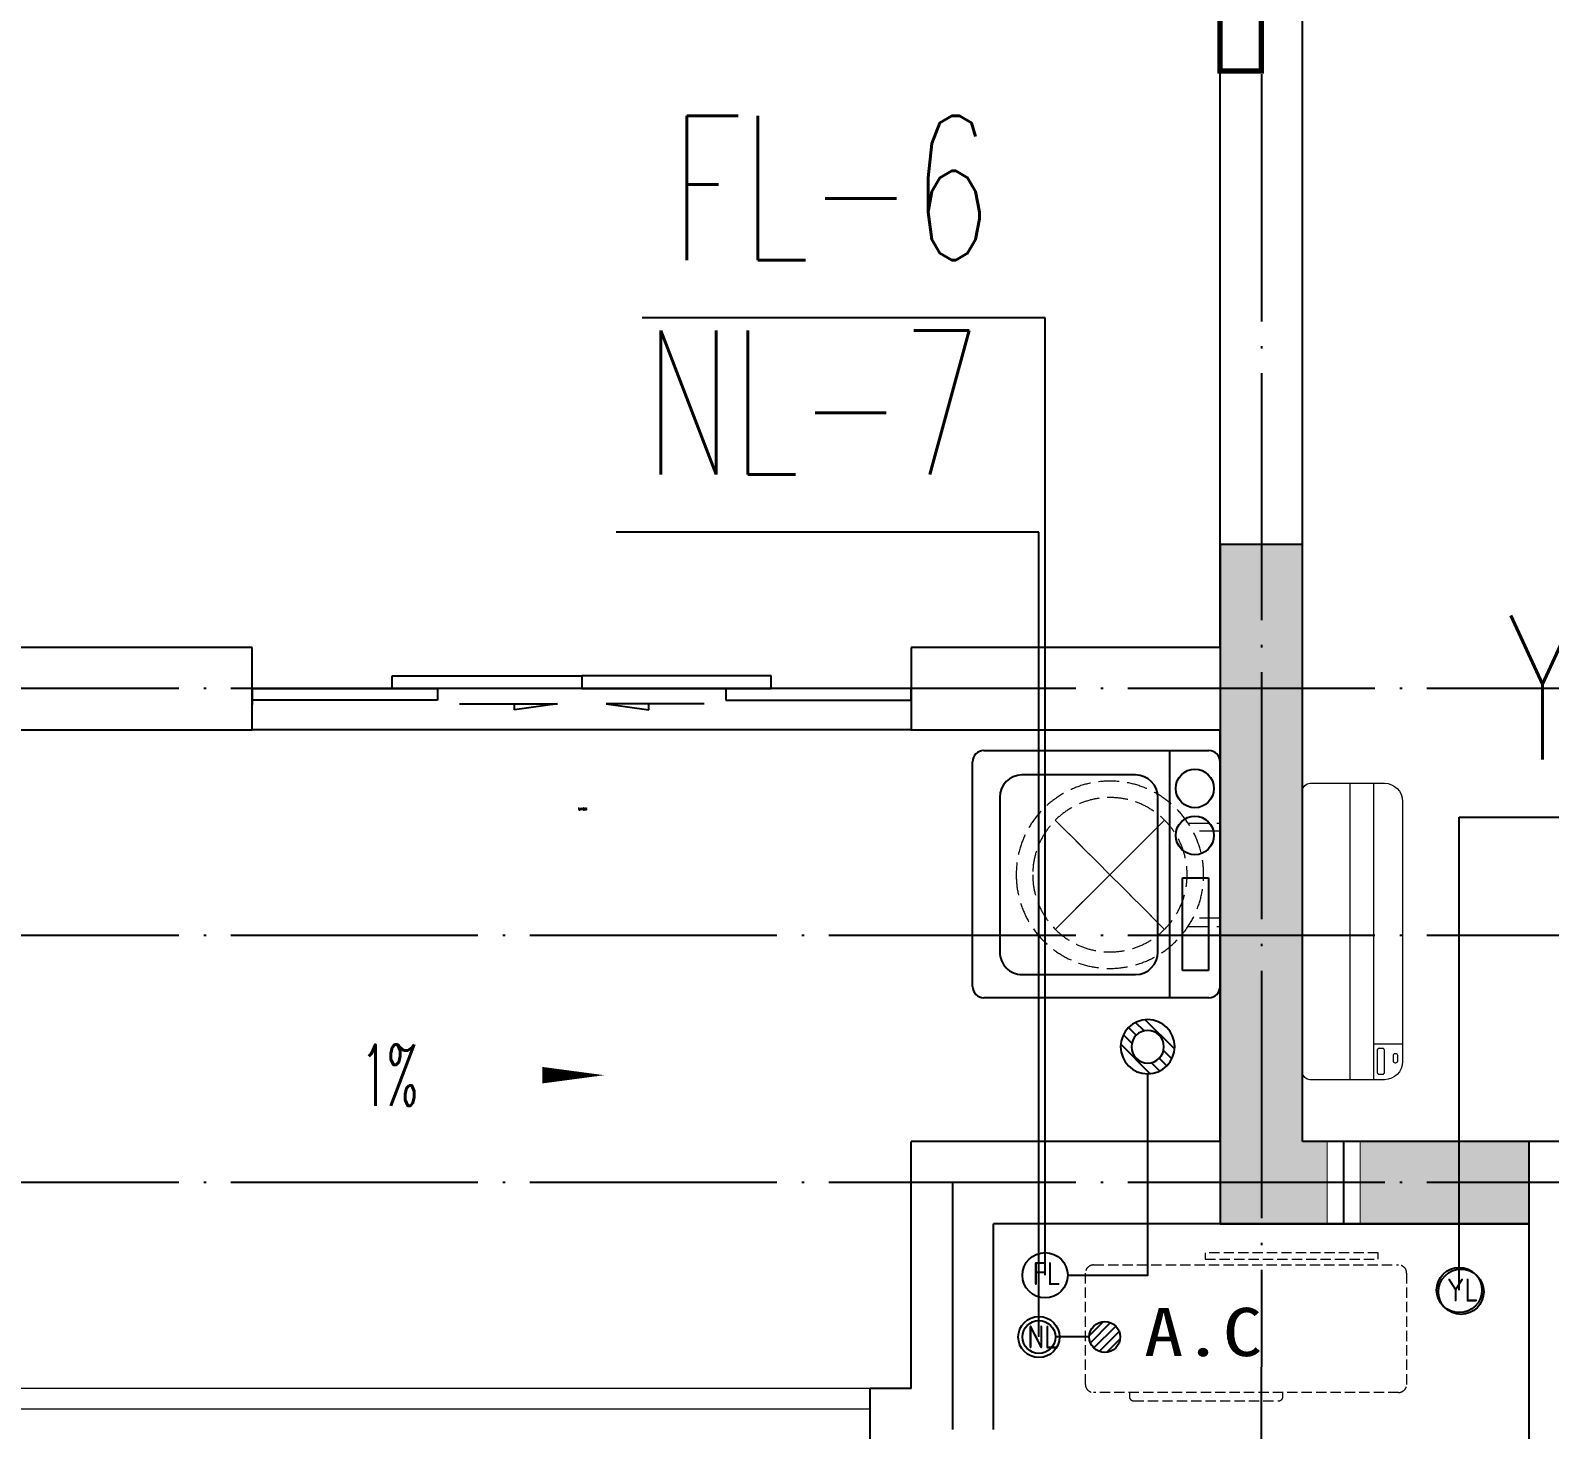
# Model space of a CAD drawing. Extents: x 27938 to 1507990, y 110129 to 923079.
# Drawn here: x 859228 to 862917, y 441032 to 444431 of the extents above; entities that cross this region are included whole.
import ezdxf

# ---------------------------------------------------------------- set-up
doc = ezdxf.new("R2010")
doc.units = 0
doc.header["$LTSCALE"] = 1000
doc.header["$MEASUREMENT"] = 0
for name, pattern in [('$1$DASH', [0.35, 0.25, -0.1]), ('DASH', [0.35, 0.25, -0.1]), ('DOTE', [2.42, 2, -0.2, 0.02, -0.2])]:
    doc.linetypes.add(name, pattern=pattern)
for name, color, linetype in [('COLUMN', 9, 'Continuous'), ('DIM_凝结', 150, 'Continuous'), ('DIM_废水', 31, 'Continuous'), ('DIM_雨水', 4, 'Continuous'), ('DOTE', 1, 'Continuous'), ('EQUIP_地漏', 7, 'Continuous'), ('LVTRY', 6, 'Continuous'), ('PUB_HATCH', 8, 'Continuous'), ('PUB_TEXT', 4, 'Continuous'), ('VPIPE-凝结', 150, 'N'), ('VPIPE-废水', 31, 'Continuous'), ('VPIPE-雨水', 4, 'Y'), ('WALL', 9, 'Continuous'), ('WINDOW', 4, 'Continuous'), ('WINDOW_TEXT', 7, 'Continuous'), ('机电标识类', 1, 'Continuous')]:
    doc.layers.add(name, color=color, linetype=linetype)
for name, color, linetype, lineweight in [('EQUIP-消防', 3, 'Continuous', 20), ('平面-排水沟', 86, 'Continuous', 15), ('平面-栏杆', 135, 'Continuous', 15), ('平面-看线', 45, 'Continuous', 15), ('平面-空调室内机', 176, 'Continuous', 9), ('平面-空调预留孔', 173, 'Continuous', 15), ('空调', 76, 'Continuous', 13), ('粉刷', 251, 'Continuous', 9)]:
    doc.layers.add(name, color=color, linetype=linetype, lineweight=lineweight)
doc.styles.add('_TCH_DIM', font='SIMPLEX.shx', dxfattribs={"width": 0.7, "bigfont": 'GBCBIG.shx'})
doc.styles.add('_TCH_WINDOW', font='SIMPLEX.shx', dxfattribs={"width": 0.7, "height": 3.5, "bigfont": 'GBCBIG.shx'})
doc.styles.add('_TWT_SERIAL', font='SIMPLEX', dxfattribs={"width": 0.8, "height": 3.5, "bigfont": 'HZTXT'})
doc.styles.get("Standard").update_dxf_attribs({"font": 'gbenor.shx', "bigfont": 'gbcbig.shx'})
doc.styles.add('房间名称', font='TSSDENG', dxfattribs={"width": 0.8, "bigfont": 'HZTXT'})
doc.styles.add('黑体', font='simhei.ttf')
doc.linetypes.add('N', pattern='A,3,-0.2,["N",Standard,S=0.25,R=0,X=-0.1,Y=-0.115],-0.2', length=3.4)
doc.linetypes.add('Y', pattern='A,3,-0.2,["Y",Standard,S=0.25,R=0,X=-0.1,Y=-0.115],-0.2', length=3.4)

# ---------------------------------------------------------------- blocks, each defined once
blk = doc.blocks.new('GDGDGDSDA')
at = {"layer": 'DOTE', "color": 0, "linetype": 'DOTE', "ltscale": 0.3}
for p, q in [((453635, 370658.3), (453634.8, 359558.3)), ((471334.8, 363358.3), (417334.8, 363358.3)), ((471334.8, 362758.3), (417334.8, 362758.3)), ((471334.8, 362158.3), (417334.8, 362158.3)), ((452884.9, 362158.3), (452884.8, 361558.3))]:
    blk.add_line(p, q, dxfattribs=at)
blk = doc.blocks.new('GFDGFSDFGD')
at = {"layer": 'PUB_HATCH'}
blk.add_hatch(color=256, dxfattribs=at).paths.add_polyline_path([(455566.6, 364323.7), (455566.6, 364523.7), (455016.6, 364523.7), (455016.6, 365973.7), (454816.6, 365973.7), (454816.6, 364323.7)])
at = {"layer": 'COLUMN', "color": 6}
for p, q in [((455016.6, 365973.7), (454816.6, 365973.7)), ((454816.6, 365973.7), (454816.6, 364323.7)), ((455016.6, 364523.7), (455016.6, 365973.7)), ((455566.6, 364523.7), (455016.6, 364523.7)), ((455566.6, 364323.7), (455566.6, 364523.7)), ((454816.6, 364323.7), (455566.6, 364323.7))]:
    blk.add_line(p, q, dxfattribs=at)
blk = doc.blocks.new('dongkong')
blk.add_wipeout([(-603756, 210771), (-603756, 210570.8), (-603836, 210570.8), (-603836, 210771)])
at = {"layer": '机电标识类', "color": 250, "linetype": 'DASH', "ltscale": 400}
for p, q in [((-603796, 210771), (-603796, 210570.8)), ((-603896, 210670.7), (-603696, 210670.7))]:
    blk.add_line(p, q, dxfattribs=at)
at = {"layer": '空调', "color": 6, "linetype": 'DASH', "const_width": 2}
blk.add_lwpolyline([(-603756, 210771), (-603756, 210570.8), (-603836, 210570.8), (-603836, 210771)], close=True, dxfattribs=at)
blk = doc.blocks.new('A$C001338C2')
for p, q in [((845, 303.6), (55, 303.6)), ((109.1, 214.8), (109.1, 303.6)), ((0, 248.6), (0, 22)), ((900, 22), (900, 248.6)), ((22, 0), (878, 0))]:
    blk.add_line(p, q)
at = {"lineweight": 5}
for p, q in [((900, 214.8), (0, 214.8)), ((900, 143.2), (0, 143.2))]:
    blk.add_line(p, q, dxfattribs=at)
for points in [[(73.1, 275), (56.8, 275, -0.414214), (51.3, 280.5), (51.3, 283.4, -0.414214), (56.8, 288.9), (73.1, 288.9, -0.414214), (78.6, 283.4), (78.6, 280.5, -0.414214)], [(89.2, 226.4), (22.2, 226.4, -0.414214), (16.7, 231.9), (16.7, 243.1, -0.414214), (22.2, 248.6), (89.2, 248.6, -0.414214), (94.7, 243.1), (94.7, 231.9, -0.414214)]]:
    blk.add_lwpolyline(points, format="xyb", close=True)
for centre, radius, start, end in [((55, 248.6), 55, 90, 180), ((845, 248.6), 55, 360, 90), ((22, 22), 22, 180, 270), ((878, 22), 22, 270, 360)]:
    blk.add_arc(centre, radius, start, end)
blk = doc.blocks.new('$TwtSys$00000141')
at = {"color": 1}
for p, q in [((-47.1, 3.8), (-5, 45.9)), ((-47.1, 3.8), (-5, 45.9)), ((-43.6, -17.5), (17.5, 43.6)), ((-43.6, -17.5), (17.5, 43.6)), ((-33.2, -33.2), (33.2, 33.2)), ((-33.2, -33.2), (33.2, 33.2)), ((-16.2, -43.5), (43.8, 16.4)), ((-16.2, -43.5), (43.8, 16.4)), ((5.7, -46.1), (46.1, -5.7)), ((5.7, -46.1), (46.1, -5.7))]:
    blk.add_line(p, q, dxfattribs=at)
blk.add_circle((0, 0), 47, dxfattribs=at)
blk.add_circle((0, 0), 47, dxfattribs=at)
blk = doc.blocks.new('RECTANG')
for p, q in [((1, 1), (0, 1)), ((0, 1), (0, 0)), ((1, 0), (1, 1)), ((0, 0), (1, 0))]:
    blk.add_line(p, q)
blk = doc.blocks.new('洗衣机')
at = {"layer": 'LVTRY'}
for p, q in [((3791567.4, 243472.1), (3791021, 243472.1)), ((3791116.5, 243472.1), (3791116.5, 242871.5)), ((3790993.7, 243444.5), (3790993.7, 242899.1)), ((3791594.6, 242899.1), (3791594.6, 243444.5)), ((3791199, 243412.7), (3791474.9, 243412.7)), ((3791145.1, 242982.5), (3791145.1, 243358)), ((3791528.8, 243358), (3791528.8, 242982.5)), ((3791474.9, 242927.8), (3791199, 242927.8)), ((3791021, 242871.5), (3791567.4, 242871.5))]:
    blk.add_line(p, q, dxfattribs=at)
at = {"layer": 'LVTRY', "extrusion": (0, 0, -1)}
for centre, major_axis, start_param, end_param in [((3791021, 243444.5), (0, 27.6), -1.570796, 0), ((3791567.4, 243444.5), (0, 27.6), 0, 1.570796), ((3791055.1, 243379.8), (0, 46.9), 3.141593, 9.424778), ((3791199, 243358), (0, 54.7), 4.712389, 6.283185), ((3791474.9, 243358), (0, 54.7), 0, 1.570796), ((3791055.1, 243265.7), (0, 46.9), 3.141593, 9.424778), ((3791199, 242982.5), (0, 54.7), 3.141593, 4.712389), ((3791474.9, 242982.5), (0, 54.7), 1.570796, 3.141593), ((3791021, 242899.1), (0, 27.6), 3.141593, 4.712389), ((3791567.4, 242899.1), (0, 27.6), 1.570796, 3.141593)]:
    blk.add_ellipse(centre, major_axis=major_axis, ratio=0.986385, start_param=start_param, end_param=end_param, dxfattribs=at)
at = {"layer": 'LVTRY', "xscale": 63.25620569481588, "yscale": 224.5369532744355, "zscale": 64.12934308941763, "rotation": 180}
blk.add_blockref('RECTANG', (3791085.2, 243162.4), dxfattribs=at)
blk = doc.blocks.new('$TwtSys$00000543')
for p, q in [((-93.6, -8.5), (8.5, 93.6)), ((12.5, 55), (41.7, 84.2)), ((39.9, 39.9), (66.5, 66.5)), ((-8.5, -93.6), (93.6, 8.5)), ((55, 12.5), (84.2, 41.7)), ((-84.2, -41.7), (-55, -12.5)), ((-66.5, -66.5), (-39.9, -39.9)), ((-41.7, -84.2), (-12.5, -55))]:
    blk.add_line(p, q)
for radius in [94, 56.4]:
    blk.add_circle((0, 0), radius)
blk = doc.blocks.new('dnfhfn')
at = {"linetype": '$1$DASH', "ltscale": 0.2}
for p, q in [((101.9, 495, 0), (121.9, 495, 0)), ((101.9, 417.2, 0), (101.9, 495, 0)), ((121.9, 495, 0), (121.9, 429, 0)), ((353.1, 495, 0), (333.1, 495, 0)), ((333.1, 495, 0), (333.1, 429, 0)), ((353.1, 417.2, 0), (353.1, 495, 0))]:
    blk.add_line(p, q, dxfattribs=at)
at = {"linetype": '$1$DASH', "ltscale": 0.2, "elevation": 0}
for points in [[(94.9, 360.1), (94.9, 360.1), (360.1, 94.9), (360.1, 94.9)], [(360.1, 360.1), (94.9, 94.9), (94.9, 94.9), (360.1, 360.1)]]:
    blk.add_lwpolyline(points, close=True, dxfattribs=at)
at = {"linetype": '$1$DASH', "ltscale": 0.2}
for radius in [227.5, 187.5]:
    blk.add_circle((227.5, 227.5, 0), radius, dxfattribs=at)
blk = doc.blocks.new('gsergvr')
at = {"layer": '平面-空调预留孔', "linetype": 'DASH', "ltscale": 0.1}
for p, q in [((34075.4, 17176.2), (34075.4, 17166.2)), ((34085.4, 17156.2), (34438.2, 17156.2)), ((34448.2, 17166.2), (34448.2, 17176.2))]:
    blk.add_line(p, q, dxfattribs=at)
blk.add_lwpolyline([(34728.6, 17176.2), (33988.6, 17176.2, -0.414214), (33968.6, 17196.2), (33968.6, 17466.2, -0.414214), (33988.6, 17486.2), (34728.6, 17486.2, -0.414214), (34748.6, 17466.2), (34748.6, 17196.2, -0.414214)], format="xyb", close=True, dxfattribs=at)
blk.add_lwpolyline([(34679.3, 17515.3), (34259.5, 17515.3), (34259.5, 17500.2), (34679.3, 17500.2)], close=True, dxfattribs=at)
for centre, start, end in [((34085.4, 17166.2), 180, 270), ((34438.2, 17166.2), 270, 0)]:
    blk.add_arc(centre, 10, start, end, dxfattribs=at)
at = {"layer": '平面-空调预留孔', "color": 251, "linetype": 'DASH', "ltscale": 0.1, "true_color": 0x636466, "style": '黑体', "width": 1.2}
blk.add_text('A.C', height=117.05, dxfattribs=at).set_placement((34110.9, 17264.8))
blk = doc.blocks.new('rtyryrtyeeretee')
at = {"layer": '平面-空调预留孔'}
blk.add_blockref('gsergvr', (635673.5, 326705.8), dxfattribs=at)
blk = doc.blocks.new('GDGDRGDGDRGDR')
blk.add_blockref('rtyryrtyeeretee', (-215152.6, 97240.1))
blk = doc.blocks.new('FSFSFSFSEG')
at = {"layer": 'EQUIP-消防', "const_width": 12.8}
blk.add_lwpolyline([(136866.6, 335152.5), (136466.6, 335152.5), (136466.6, 335052.5), (136866.6, 335052.5)], close=True, dxfattribs=at)
at = {"layer": 'PUB_TEXT', "color": 7, "true_color": 0xffffff, "style": '房间名称', "width": 0.8}
blk.add_text('rD', height=64.8, dxfattribs=at).set_placement((136633.7, 335069))
blk = doc.blocks.new('GHFHFHTFHCSDCS')
at = {"rotation": 89.99999999297357}
blk.add_blockref('FSFSFSFSEG', (789969.1, 230657.2), dxfattribs=at)
blk = doc.blocks.new('$DorLib2D$00000138')
at = {"color": 0, "linetype": 'Continuous'}
for p, q in [((-0.2875, 0), (-0.2875, 0.1538)), ((-0.2875, 0.1538), (0, 0.1538)), ((0, 0.1538), (0, 0)), ((0.2875, 0.1538), (0, 0.1538)), ((0.2875, 0), (0.2875, 0.1538)), ((-0.5, -0.1399), (-0.5, 0)), ((-0.5, 0), (-0.2188, 0)), ((0, 0), (-0.2875, 0)), ((-0.2188, 0), (-0.2188, -0.1399)), ((0, 0), (0.2875, 0)), ((0.2188, 0), (0.2188, -0.1399)), ((0.5, 0), (0.2188, 0)), ((0.5, 0), (0.5, -0.1946)), ((0.5, -0.1399), (0.5, 0)), ((-0.2188, -0.1399), (-0.5, -0.1399)), ((0.2188, -0.1399), (0.5, -0.1399)), ((-0.1857, -0.186), (-0.037, -0.186)), ((-0.037, -0.186), (-0.1019, -0.2583)), ((-0.1019, -0.2583), (-0.1019, -0.186)), ((0.1857, -0.186), (0.037, -0.186)), ((0.037, -0.186), (0.1019, -0.2583)), ((0.1019, -0.2583), (0.1019, -0.186))]:
    blk.add_line(p, q, dxfattribs=at)

msp = doc.modelspace()

# ---------------------------------------------------------------- linework, layer by layer
at = {"layer": 'DIM_废水'}
msp.add_line((861691.6, 443732.9), (860713.3, 443732.9), dxfattribs=at)
at = {"layer": 'VPIPE-凝结', "color": 8, "ltscale": 0.1}
for points in [[(861746.6, 441407.1), (861940.7, 441407.1), (861940.7, 441896.3)], [(861799, 441257.1), (861716.6, 441257.1)]]:
    msp.add_lwpolyline(points, dxfattribs=at)
at = {"layer": 'VPIPE-凝结', "color": 8}
msp.add_circle((861676.6, 441257.1), 40, dxfattribs=at)
at = {"layer": 'VPIPE-废水', "color": 8}
msp.add_circle((861691.6, 441407.1), 55, dxfattribs=at)
at = {"layer": 'VPIPE-雨水', "color": 8}
msp.add_circle((862701.6, 441367.1), 55, dxfattribs=at)
at = {"layer": '平面-栏杆', "color": 8}
msp.add_lwpolyline([(861266.6, 441082.1), (856616.6, 441082.1)], dxfattribs=at)
at = {"layer": '平面-看线', "color": 8}
msp.add_lwpolyline([(861266.6, 441132.1), (856616.6, 441132.1)], dxfattribs=at)

# ---------------------------------------------------------------- block references
at = {"color": 8}
for name in ['GFDGFSDFGD', 'GHFHFHTFHCSDCS']:
    msp.add_blockref(name, (407300, 77208.4), dxfattribs=at)
at = {"layer": 'DOTE', "color": 169}
msp.add_blockref('GDGDGDSDA', (408581.8, 79473.8), dxfattribs=at)
at = {"layer": 'EQUIP_地漏', "color": 8, "xscale": -0.7000000000000001, "yscale": 0.7000000000000001, "zscale": 0.7}
msp.add_blockref('$TwtSys$00000543', (861940.7, 441962.1), dxfattribs=at)
at = {"layer": 'EQUIP_地漏', "color": 8, "xscale": -0.8, "yscale": -0.8, "zscale": 0.8, "rotation": 180}
msp.add_blockref('$TwtSys$00000141', (861836.6, 441257.1), dxfattribs=at)
at = {"layer": '平面-空调预留孔', "color": 8, "xscale": -1, "rotation": 270}
msp.add_blockref('dnfhfn', (861621.5, 442152.4, 0), dxfattribs=at)
at = {"layer": '平面-空调预留孔', "color": 8, "xscale": -0.800000000046565, "yscale": 0.800000000046565, "zscale": 0.800000000046565, "rotation": 269.9999997665698}
msp.add_blockref('A$C001338C2', (862316.8, 441882.1), dxfattribs=at)
at = {"layer": '粉刷', "color": 8, "xscale": -1}
msp.add_blockref('洗衣机', (4653110.3, 199209.7), dxfattribs=at)

# ---------------------------------------------------------------- texts
at = {"layer": 'DIM_废水', "color": 7, "style": '_TWT_SERIAL', "width": 0.64}
msp.add_text('FL-6', height=350, dxfattribs=at).set_placement((860783.3, 443872.9))

# ---------------------------------------------------------------- next in the draw order: block references
at = {"layer": '平面-空调室内机', "color": 8, "ltscale": 0.3, "rotation": 180}
msp.add_blockref('dongkong', (258620.6, 652302.9), dxfattribs=at)

# ---------------------------------------------------------------- next in the draw order: block references
at = {"color": 8}
msp.add_blockref('GDGDRGDGDRGDR', (407300, 0), dxfattribs=at)

# ---------------------------------------------------------------- next in the draw order: linework, layer by layer
at = {"layer": 'DIM_凝结'}
for p, q in [((861676.6, 443212), (860650.4, 443212)), ((861676.6, 441257.1), (861676.6, 443212))]:
    msp.add_line(p, q, dxfattribs=at)
at = {"layer": 'DIM_废水'}
msp.add_line((861691.6, 441407.1), (861691.6, 443732.9), dxfattribs=at)
at = {"layer": 'DIM_雨水'}
for p, q in [((862697.2, 441371.2), (862697.2, 442519.7)), ((862697.2, 442519.7), (863704.1, 442519.7))]:
    msp.add_line(p, q, dxfattribs=at)
at = {"layer": 'VPIPE-凝结'}
msp.add_circle((861676.6, 441257.1), 50, dxfattribs=at)
at = {"layer": 'VPIPE-废水'}
msp.add_circle((861691.6, 441407.1), 55, dxfattribs=at)
at = {"layer": 'VPIPE-雨水'}
msp.add_circle((862697.2, 441371.2), 55, dxfattribs=at)
at = {"layer": 'WALL', "color": 8}
for p, q in [((862116.6, 442932.1), (862116.6, 445932.1)), ((862316.6, 442832.1), (862316.6, 445732.1)), ((859766.5, 442932.1), (858966.6, 442932.1)), ((859766.5, 442732.1), (859766.5, 442932.1)), ((862116.6, 442932.1), (861366.5, 442932.1)), ((861366.5, 442932.1), (861366.5, 442732.1)), ((862316.6, 441732.1), (862316.6, 442832.1)), ((858966.6, 442732.1), (859766.5, 442732.1)), ((861366.5, 442732.1), (862116.6, 442732.1)), ((862116.6, 441732.1), (862116.6, 442732.1)), ((862116.6, 441732.1), (861366.6, 441732.1)), ((861366.6, 441132.1), (861366.6, 441732.1)), ((863066.6, 441732.1), (862316.6, 441732.1)), ((862216.6, 441532.1), (861566.6, 441532.1)), ((861566.6, 441032.1), (861566.6, 441532.1)), ((862866.6, 441532.1), (862216.6, 441532.1)), ((862866.6, 440932.1), (862866.6, 441532.1)), ((861366.6, 441132.1), (861266.6, 441132.1)), ((861266.6, 440932.1), (861266.6, 441132.1))]:
    msp.add_line(p, q, dxfattribs=at)
at = {"layer": 'WINDOW', "color": 8}
msp.add_line((861366.5, 442732.1), (859766.5, 442732.1), dxfattribs=at)
at = {"layer": '平面-排水沟', "color": 8}
msp.add_lwpolyline([(860199.8, 441893, 0, 0, 0), (860621.2, 441893, 0, 40, 0), (860471.2, 441893, 0, 0, 0)], format="xyseb", dxfattribs=at)

# ---------------------------------------------------------------- next in the draw order: block references
at = {"layer": 'WINDOW', "color": 8}
ref = msp.add_blockref('$DorLib2D$00000138', (860566.5, 442832.1), dxfattribs=dict(at, xscale=1600, yscale=-200, zscale=1600, rotation=179.9999999989443))
ref.add_attrib('A', 'TLM1623', (860557.5, 442536.6), dxfattribs={"layer": 'WINDOW_TEXT', "color": 8, "ltscale": 0.5, "height": 5.95, "rotation": 360, "style": '_TCH_WINDOW', "width": 0.494118})

# ---------------------------------------------------------------- next in the draw order: texts
at = {"layer": 'DIM_凝结', "color": 7, "style": '_TWT_SERIAL', "width": 0.64}
msp.add_text('NL-7', height=350, dxfattribs=at).set_placement((860720.4, 443352))
at = {"layer": 'DIM_雨水', "color": 7, "style": '_TWT_SERIAL', "width": 0.64}
msp.add_text('YL-7', height=350, dxfattribs=at).set_placement((862812.8, 442659.7))
at = {"layer": 'PUB_TEXT', "color": 8}
for s, p in [('FL', (861661.5, 441383.2)), ('YL', (862666.9, 441343.2)), ('NL', (861648.6, 441229.1))]:
    msp.add_text(s, height=56, dxfattribs=at).set_placement(p)
at = {"layer": '平面-排水沟', "color": 7, "style": '_TCH_DIM', "width": 0.494118}
msp.add_text('1%', height=148.75, dxfattribs=at).set_placement((860030.8, 441818.6))

doc.saveas('drawing.dxf')
